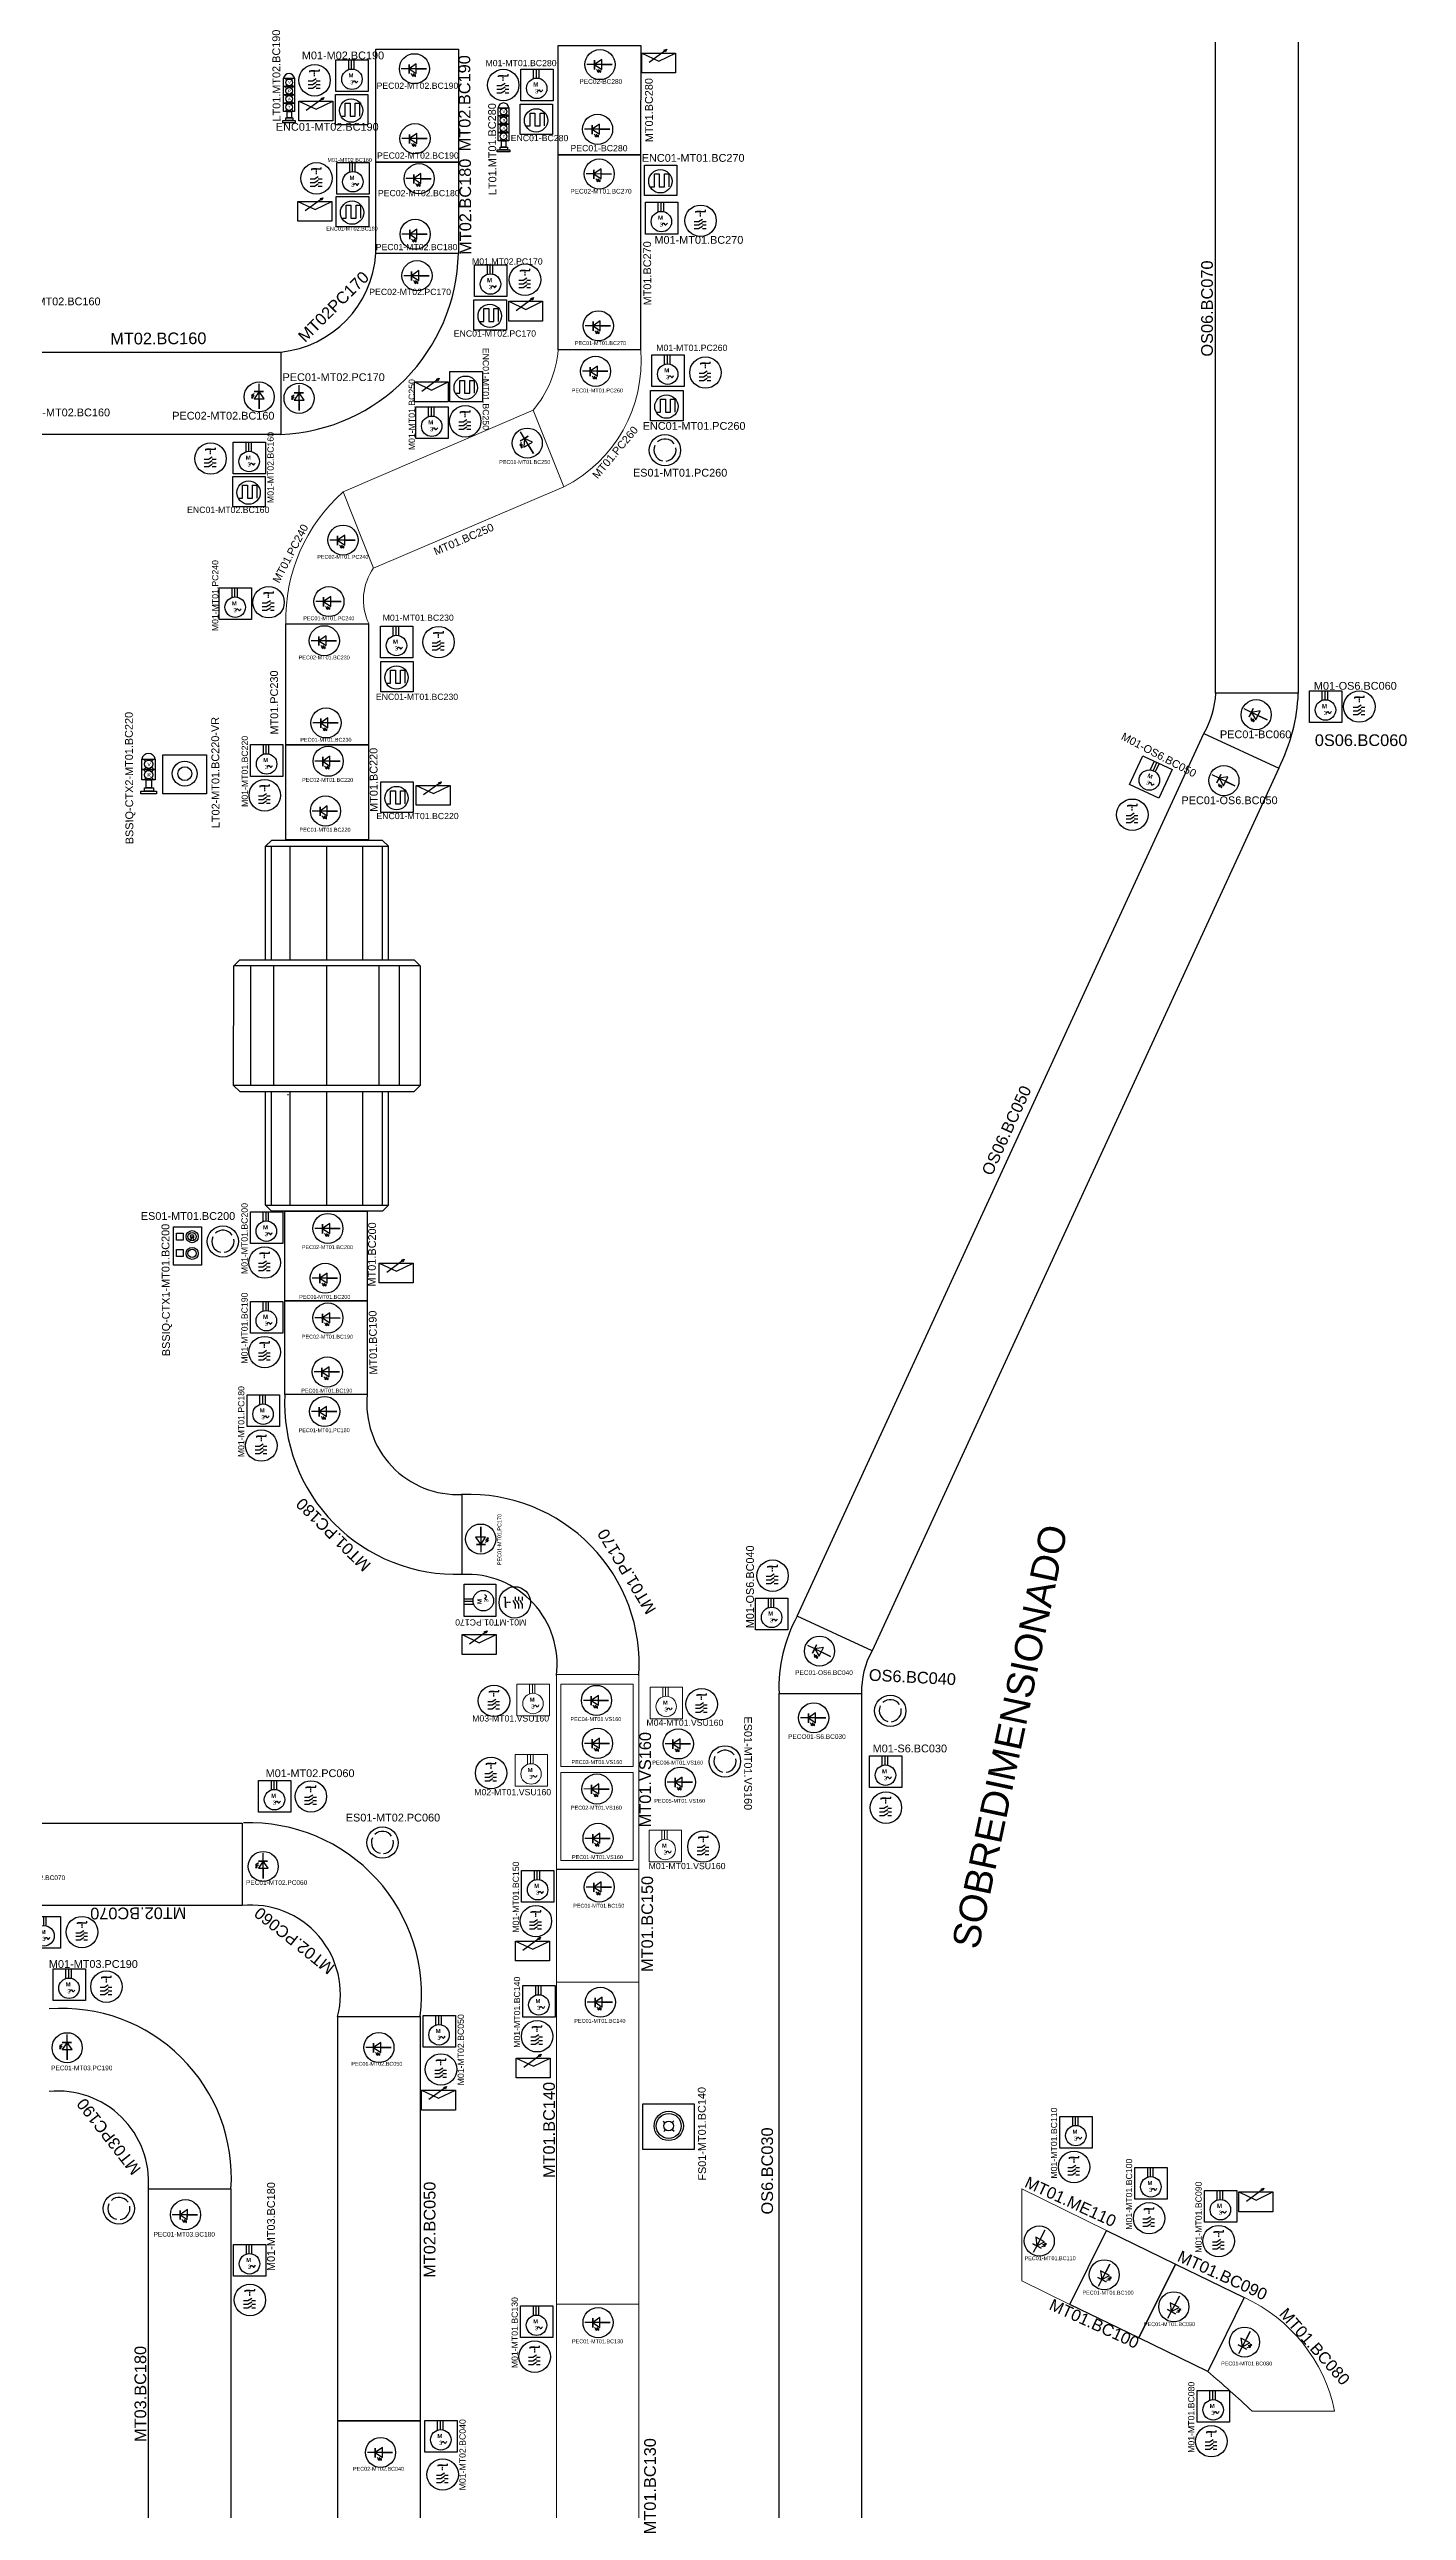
# Model space of a CAD drawing. Header units: inches. Extents: x 281601 to 402894, y -153394 to -58730.
# Drawn here: x 360927 to 378353, y -133142 to -101529 of the extents above; entities that cross this region are included whole.
import ezdxf

# ---------------------------------------------------------------- set-up
doc = ezdxf.new("R2010")
doc.units = ezdxf.units.IN
doc.linetypes.add('DASHED', pattern=[0.75, 0.5, -0.25])
for name, color, linetype in [('Balizas', 7, 'Continuous'), ('Desconector', 7, 'Continuous'), ('Encoder', 50, 'Continuous'), ('Motores', 7, 'Continuous'), ('PEC', 7, 'Continuous'), ('PEMERGENCIA', 1, 'Continuous'), ('VFrecuencia', 142, 'Continuous')]:
    doc.layers.add(name, color=color, linetype=linetype)
for name, color, linetype, lineweight in [('lin1', 253, 'Continuous', 0), ('lin21', 210, 'Continuous', 0), ('NOMBRES', 7, 'Continuous', 0), ('NPE', 7, 'Continuous', 5), ('Num Motor', 7, 'Continuous', 0)]:
    doc.layers.add(name, color=color, linetype=linetype, lineweight=lineweight)
doc.styles.add('Annotative', font='arial.ttf', dxfattribs={"height": 250})
doc.styles.add('Estilo1', font='isocteur.ttf')
doc.styles.add('isocop', font='isocp.shx')

# ---------------------------------------------------------------- blocks, each defined once
blk = doc.blocks.new('Motor trifasico')
at = {"color": 116, "true_color": 0x136734}
for p, q in [((2057.3, 3405.5), (2057.3, 3406.3)), ((2057.3, 3406.3), (2058.1, 3406.3)), ((2064.9, 3406.3), (2064.9, 3400.5)), ((2066.6, 3406.3), (2066.6, 3400.8)), ((2068.2, 3406.3), (2068.2, 3400.7))]:
    blk.add_line(p, q, dxfattribs=at)
blk.add_lwpolyline([(2058.1, 3406.3), (2076.9, 3406.3), (2076.9, 3387.1), (2057.3, 3387.1), (2057.3, 3405.5)], dxfattribs=at)
blk.add_circle((2067, 3394.6), 6.2, dxfattribs=at)
blk.add_spline([(2067.4, 3392.6), (2068.5, 3393.6), (2069.4, 3392.6), (2070.6, 3393.7)], degree=3, dxfattribs=at)
at = {"color": 116, "true_color": 0x136734, "insert": (2063.8, 3398.2), "char_height": 2.5, "width": 4.443, "attachment_point": 1, "style": 'isocop'}
blk.add_mtext('\\pxqc;{\\fLucida Sans|b1|i0|c0|p34; M\\P\\pq*;} {\\fLeelawadee|b0|i0|c0|p34;3}', dxfattribs=at)
blk = doc.blocks.new('Interruptor principal')
at = {"color": 32, "true_color": 0xcd6928}
for p, q in [((2036.1, 3395.16), (2037.63, 3395.16)), ((2036.58, 3398.7), (2040.03, 3398.7)), ((2036.58, 3398.7), (2036.58, 3398.29)), ((2037.63, 3395.16), (2038.95, 3396)), ((2037.63, 3393.91), (2038.95, 3394.75)), ((2038.95, 3395.16), (2040.27, 3395.16)), ((2040.03, 3398.7), (2040.03, 3399.22)), ((2036.1, 3393.91), (2037.63, 3393.91)), ((2036.1, 3392.6), (2037.63, 3392.6)), ((2037.63, 3392.6), (2038.95, 3393.43)), ((2038.95, 3393.91), (2040.27, 3393.91)), ((2038.95, 3392.6), (2040.27, 3392.6))]:
    blk.add_line(p, q, dxfattribs=at)
blk.add_line((2038.32, 3398.7), (2037, 3398.7))
at = {"color": 32, "linetype": 'DASHED', "true_color": 0xcd6928}
blk.add_line((2038.32, 3396.9), (2038.32, 3398.7), dxfattribs=at)
at = {"color": 32, "true_color": 0xcd6928}
blk.add_circle((2038.32, 3395.38), 5.57, dxfattribs=at)
blk = doc.blocks.new('Fotocelda')
at = {"color": 5}
for points in [[(1917.6, 3371.9), (1917.6, 3365.4), (1922.3, 3368.7), (1917.6, 3371.9), (1917.6, 3368.7), (1910.9, 3368.7), (1922.3, 3368.7), (1922.3, 3371.9), (1922.3, 3365.9), (1922.3, 3368.7), (1922.3, 3368.7), (1927.4, 3368.7)], [(1919.7, 3371.9), (1918.7, 3373), (1919.3, 3373), (1918.2, 3373.7), (1918.2, 3372.6), (1918.7, 3373)], [(1921.1, 3371.9), (1920, 3373), (1920.6, 3373), (1919.6, 3373.7), (1919.6, 3372.6), (1920, 3373)]]:
    blk.add_lwpolyline(points, dxfattribs=at)
blk.add_circle((1918.8, 3368.7), 9.83, dxfattribs=at)

msp = doc.modelspace()

# ---------------------------------------------------------------- linework, layer by layer
for p, q in [((363780, -113219, 1407), (363780, -111767, 1407)), ((364018, -113219, 1407), (364018, -111767, 1407)), ((364492, -113225, 1404), (364492, -111774, 1404)), ((364954, -113219, 1407), (364954, -111767, 1407)), ((365205, -113219, 1407), (365205, -111767, 1407)), ((365690, -113302, 1089), (363295, -113302, 1089)), ((363780, -116367, 1407), (363780, -114916, 1407)), ((364018, -116367, 1407), (364018, -114916, 1407)), ((364492, -116374, 1404), (364492, -114922, 1404)), ((364954, -116367, 1407), (364954, -114916, 1407)), ((365205, -116367, 1407), (365205, -114916, 1407))]:
    msp.add_line(p, q)
at = {"color": 217, "true_color": 0x93278f}
msp.add_line((366229, -121115, 483), (366229, -120084, 483), dxfattribs=at)
at = {"color": 177, "true_color": 0x293189}
for points, elevation in [([(376960, -109800), (375900, -109800), (375900, -99576), (376960, -99576)], 345), ([(371490, -122099), (370528, -121655), (375747, -110319), (376710, -110762)], 334), ([(371356, -135444), (370296, -135444), (370296, -122645), (371356, -122645)], 345)]:
    msp.add_lwpolyline(points, close=True, dxfattribs=dict(at, elevation=elevation))
at = {"color": 67, "true_color": 0x727430}
for points, elevation in [([(366179, -102978), (365120, -102978), (365121, -101529), (366180, -101529)], 861), ([(366179, -104152), (365120, -104152), (365120, -102978), (366179, -102978)], 861), ([(360341, -106477), (360341, -105418), (363898, -105418), (363898, -106477)], 833), ([(360319, -125370), (360319, -124310), (363402, -124310), (363402, -125370)], 1957)]:
    msp.add_lwpolyline(points, close=True, dxfattribs=dict(at, elevation=elevation))
at = {"color": 217, "true_color": 0x93278f}
for points in [[(368519, -102885), (367460, -102885), (367461, -101480), (368520, -101480)], [(368519, -105392), (367460, -105392), (367460, -102885), (368519, -102885)]]:
    msp.add_lwpolyline(points, close=True, dxfattribs=at)
for points, elevation in [([(365024, -110462), (363965, -110462), (363966, -108910), (365025, -108910)], 723), ([(365024, -111681), (363965, -111681), (363965, -110462), (365024, -110462)], 723), ([(365009, -117602), (363950, -117602), (363951, -116453), (365010, -116453)], 799), ([(365010, -118805), (363951, -118805), (363951, -117602), (365010, -117602)], 799)]:
    msp.add_lwpolyline(points, close=True, dxfattribs=dict(at, elevation=elevation))
at = {"elevation": 1089}
msp.add_lwpolyline([(363373, -113224), (365612, -113224), (365690, -113302), (365690, -114837), (363294, -114837), (363295, -113302)], close=True, dxfattribs=at)
for points, elevation in [([(363294, -114837), (363373, -114915), (365612, -114915), (365690, -114837)], 1089), ([(363992, -114950), (363992, -114962)], 888)]:
    msp.add_lwpolyline(points, dxfattribs=dict(elevation=elevation))
at = {"color": 4, "elevation": 345}
for points in [[(365689, -131988), (364630, -131988), (364630, -126793), (365689, -126793)], [(365689, -137184), (364630, -137184), (364630, -131988), (365689, -131988)]]:
    msp.add_lwpolyline(points, close=True, dxfattribs=at)
at = {"color": 242, "true_color": 0xcd2027, "elevation": 345}
msp.add_lwpolyline([(363260, -135445), (362200, -135445), (362200, -129009), (363260, -129009)], close=True, dxfattribs=at)
at = {"color": 67, "true_color": 0x727430}
for points in [[(374030, -130491), (374500, -129541), (375384, -129973), (374914, -130923)], [(374914, -130923), (375384, -129973), (376268, -130405), (375798, -131355)]]:
    msp.add_lwpolyline(points, close=True, dxfattribs=at)
for points in [[(363704, -113224, 1527), (363704, -111766, 1404), (365281, -111766, 1794), (365205, -111690, 1407), (363780, -111690, 1407), (363704, -111766, 1404)], [(365281, -113224, 1670), (365281, -111766, 1794)], [(363517, -114837, 1664), (363517, -113302, 1534)], [(363811, -114837, 1664), (363811, -113302, 1534)], [(364492, -114837, 1089), (364492, -113302, 959)], [(365162, -114837, 1664), (365162, -113302, 1534)], [(365424, -114837, 1534), (365424, -113302, 1664)], [(363704, -116374, 1794), (363704, -114915, 1670)], [(365281, -116374, 1404), (365205, -116450, 1407), (363780, -116450, 1407), (363704, -116374, 1404), (365281, -116374, 1404), (365281, -114915, 1527)]]:
    msp.add_polyline3d(points)
for centre, radius, start, end in [((363764, -104066, 833), 1359, 275.6773, 356.3495), ((363798, -104098, 833), 2382, 272.425, 358.6862), ((363498, -126515, 413), 2208, 352.7925, 92.0023), ((363519, -126510, -2544), 1146, 345.7329, 95.8663)]:
    msp.add_arc(centre, radius, start, end, dxfattribs=at)
at = {"color": 177, "true_color": 0x293189}
for centre, radius, start, end in [((374825, -109764, 334), 1076, 328.9678, 358.1102), ((374649, -109712, 334), 2313, 332.9894, 357.824), ((372217, -122573, 356), 1923, 151.4843, 182.1397), ((372389, -122610, 356), 1034, 150.364, 181.9337)]:
    msp.add_arc(centre, radius, start, end, dxfattribs=at)
at = {"color": 217, "true_color": 0x93278f}
for centre, radius, start, end in [((366149, -118915, 1114), 2201, 177.1128, 272.0861), ((366171, -118924, 711), 1167, 174.149, 272.8483), ((366315, -122277, 221), 2187, 356.3307, 92.2534), ((366293, -122270, 624), 1154, 352.6956, 93.1487)]:
    msp.add_arc(centre, radius, start, end, dxfattribs=at)
at = {"color": 242, "true_color": 0xcd2027}
for centre, radius, start, end in [((361091, -128864, 422), 2174, 356.1796, 94.3057), ((361037, -128917, 18), 1166, 355.4904, 95.4021)]:
    msp.add_arc(centre, radius, start, end, dxfattribs=at)
at = {"layer": 'Balizas', "color": 0}
for p, q in [((363960, -101911), (363975, -101926)), ((363960, -102020), (363975, -102034)), ((363978, -101987), (363963, -102003)), ((363978, -102096), (363963, -102112)), ((364052, -101909), (364037, -101924)), ((364051, -102018), (364037, -102033)), ((364038, -101984), (364054, -101999)), ((364038, -102093), (364054, -102108)), ((363960, -102124), (363975, -102138)), ((363960, -102228), (363975, -102243)), ((363978, -102200), (363963, -102216)), ((363978, -102304), (363963, -102320)), ((364052, -102122), (364037, -102137)), ((364052, -102226), (364037, -102241)), ((364038, -102197), (364054, -102212)), ((364038, -102301), (364054, -102316)), ((366712, -102396), (366728, -102410)), ((366731, -102363), (366716, -102379)), ((366804, -102285), (366790, -102301)), ((366804, -102394), (366790, -102409)), ((366791, -102361), (366807, -102376)), ((366713, -102500), (366728, -102515)), ((366713, -102604), (366728, -102619)), ((366731, -102472), (366716, -102488)), ((366731, -102576), (366716, -102592)), ((366731, -102680), (366716, -102696)), ((366790, -102469), (366806, -102484)), ((366804, -102498), (366790, -102514)), ((366804, -102602), (366790, -102618)), ((366791, -102574), (366807, -102589))]:
    msp.add_line(p, q, dxfattribs=at)
for points in [[(363936, -101903), (364074, -101903), (364074, -102010), (363936, -102010)], [(363936, -102010), (364074, -102010), (364074, -102116), (363936, -102116)], [(363936, -102116), (364074, -102116), (364074, -102222), (363936, -102222)], [(363936, -102222), (364074, -102222), (364074, -102328), (363936, -102328)], [(363963, -102411), (364056, -102411), (364056, -102444), (363963, -102444)], [(363980, -102328), (364038, -102328), (364038, -102411), (363980, -102411)], [(366689, -102280), (366826, -102280), (366826, -102386), (366689, -102386)], [(366689, -102386), (366826, -102386), (366826, -102492), (366689, -102492)], [(363926, -102444), (364086, -102444), (364086, -102473), (363926, -102473)], [(366689, -102492), (366826, -102492), (366826, -102598), (366689, -102598)], [(366689, -102598), (366826, -102598), (366826, -102704), (366689, -102704)], [(366733, -102704), (366790, -102704), (366790, -102787), (366733, -102787)], [(366679, -102820), (366839, -102820), (366839, -102849), (366679, -102849)], [(366716, -102787), (366809, -102787), (366809, -102820), (366716, -102820)]]:
    msp.add_lwpolyline(points, close=True, dxfattribs=at)
for centre in [(364006, -102064), (364007, -101955), (364007, -102168), (364007, -102272), (366759, -102331), (366759, -102440), (366759, -102544), (366759, -102648)]:
    msp.add_circle(centre, 43, dxfattribs=at)
for centre in [(364005, -101912), (366758, -102289)]:
    msp.add_arc(centre, 69.3, 7.4074, 172.5926, dxfattribs=at)
at = {"layer": 'Encoder'}
for points in [[(364600, -102110), (365017, -102110), (365017, -102500), (364600, -102500)], [(366972, -102237), (367389, -102237), (367389, -102626), (366972, -102626)], [(368569, -103019), (368985, -103019), (368985, -103408), (368569, -103408)], [(364611, -103422), (365028, -103422), (365028, -103811), (364611, -103811)], [(366379, -104747), (366795, -104747), (366795, -105137), (366379, -105137)], [(366070, -105670), (366487, -105670), (366487, -106059), (366070, -106059)], [(368646, -105913), (369063, -105913), (369063, -106303), (368646, -106303)], [(363282, -107018), (363699, -107018), (363699, -107407), (363282, -107407)], [(365182, -109392), (365599, -109392), (365599, -109781), (365182, -109781)], [(365182, -110940), (365599, -110940), (365599, -111330), (365182, -111330)]]:
    msp.add_lwpolyline(points, close=True, dxfattribs=at)
for points in [[(364678, -102389), (364727, -102389), (364727, -102223), (364790, -102223), (364790, -102389), (364856, -102389), (364856, -102223), (364910, -102223), (364910, -102389)], [(367050, -102515), (367099, -102515), (367099, -102349), (367162, -102349), (367162, -102515), (367228, -102515), (367228, -102349), (367282, -102349), (367282, -102515)], [(368646, -103298), (368696, -103298), (368696, -103131), (368758, -103131), (368758, -103298), (368824, -103298), (368824, -103131), (368879, -103131), (368879, -103298)], [(364689, -103701), (364738, -103701), (364738, -103534), (364800, -103534), (364800, -103701), (364867, -103701), (364867, -103534), (364921, -103534), (364921, -103701)], [(366457, -105026), (366506, -105026), (366506, -104859), (366568, -104859), (366568, -105026), (366634, -105026), (366634, -104859), (366689, -104859), (366689, -105026)], [(366148, -105948), (366197, -105948), (366197, -105782), (366259, -105782), (366259, -105948), (366326, -105948), (366326, -105782), (366380, -105782), (366380, -105948)], [(368724, -106192), (368773, -106192), (368773, -106025), (368836, -106025), (368836, -106192), (368902, -106192), (368902, -106025), (368956, -106025), (368956, -106192)], [(363360, -107296), (363409, -107296), (363409, -107130), (363472, -107130), (363472, -107296), (363538, -107296), (363538, -107130), (363592, -107130), (363592, -107296)], [(365260, -109671), (365309, -109671), (365309, -109504), (365372, -109504), (365372, -109671), (365438, -109671), (365438, -109504), (365492, -109504), (365492, -109671)], [(365260, -111219), (365309, -111219), (365309, -111052), (365372, -111052), (365372, -111219), (365438, -111219), (365438, -111052), (365492, -111052), (365492, -111219)]]:
    msp.add_lwpolyline(points, dxfattribs=at)
for centre in [(364803, -102317), (367176, -102443), (368772, -103225), (364814, -103628), (366582, -104953), (366273, -105876), (368850, -106119), (363486, -107224), (365385, -109598), (365385, -111146)]:
    msp.add_circle(centre, 150, dxfattribs=at)
at = {"layer": 'lin1'}
for p, q in [((367140, -106165), (364700, -107215)), ((367534, -107149), (367140, -106165)), ((374500, -129541), (373411, -129009)), ((373411, -129009), (373411, -130188)), ((374030, -130491), (374500, -129541)), ((374500, -129541), (375384, -129973)), ((373411, -130188), (374030, -130491)), ((375384, -129973), (374914, -130923)), ((375384, -129973), (376268, -130405)), ((374914, -130923), (374030, -130491)), ((376268, -130405), (375798, -131355)), ((375798, -131355), (374914, -130923)), ((374914, -130923), (375798, -131355)), ((376366, -131862, -113), (377426, -131862))]:
    msp.add_line(p, q, dxfattribs=at)
at = {"layer": 'lin1', "color": 8, "elevation": 289}
for points in [[(368497, -124901), (367438, -124901), (367438, -122402), (368497, -122402)], [(368425, -123584), (367495, -123584), (367495, -122525), (368425, -122525)], [(368425, -124792), (367495, -124792), (367495, -123659), (368425, -123659)], [(368497, -126352), (367438, -126352), (367438, -124906), (368497, -124906)]]:
    msp.add_lwpolyline(points, close=True, dxfattribs=at)
at = {"layer": 'lin1', "elevation": 289}
msp.add_lwpolyline([(367438, -126352), (368497, -126352), (368497, -130489), (367438, -130489)], close=True, dxfattribs=at)
at = {"layer": 'lin1'}
for centre, radius, start, end in [((366080, -105273), 1385, 319.9178, 355.107), ((366145, -108847, -722), 2180, 131.5207, 181.6617), ((375408, -132277, 689), 2061, 11.6188, 65.3124), ((365883, -143023, 1491), 15313, 46.7939, 49.6428)]:
    msp.add_arc(centre, radius, start, end, dxfattribs=at)
at = {"layer": 'lin21'}
for p, q in [((367140, -106165), (364700, -107215)), ((367534, -107149), (367140, -106165)), ((365091, -108192), (367534, -107149)), ((364700, -107215), (365091, -108192))]:
    msp.add_line(p, q, dxfattribs=at)
for centre, radius, start, end in [((366080, -105273), 1385, 319.9178, 355.107), ((366714, -105535), 1811, 296.9292, 4.5306), ((366145, -108847, -2167), 2180, 131.5207, 181.6617), ((365666, -108601), 706, 144.5585, 205.5387)]:
    msp.add_arc(centre, radius, start, end, dxfattribs=at)
at = {"layer": 'Motores', "color": 0}
for p, q in [((366713, -102287), (366728, -102302)), ((366791, -102678), (366807, -102693)), ((362145, -110657), (362164, -110675)), ((362145, -110793), (362164, -110811)), ((362168, -110752), (362150, -110772)), ((362168, -110887), (362150, -110907)), ((362259, -110790), (362241, -110809)), ((362260, -110655), (362242, -110674)), ((362242, -110884), (362262, -110902)), ((362243, -110749), (362262, -110767)), ((368810, -128137), (368833, -128158)), ((368837, -128248), (368816, -128271)), ((368944, -128133), (368923, -128156)), ((368924, -128244), (368948, -128266))]:
    msp.add_line(p, q, dxfattribs=at)
at = {"layer": 'Motores', "color": 141, "true_color": 0xadddf7}
for p, q in [((365733, -111100), (365959, -110936)), ((376294, -129164), (376519, -128999))]:
    msp.add_line(p, q, dxfattribs=at)
at = {"layer": 'Motores', "color": 0}
for points in [[(362384, -110593), (362948, -110593), (362948, -111092), (362384, -111092)], [(362116, -110648), (362287, -110648), (362287, -110780), (362116, -110780)], [(362116, -110780), (362287, -110780), (362287, -110912), (362116, -110912)], [(362170, -110912), (362242, -110912), (362242, -111015), (362170, -111015)], [(362103, -111056), (362303, -111056), (362303, -111092), (362103, -111092)], [(362149, -111015), (362265, -111015), (362265, -111056), (362149, -111056)], [(362522, -116653), (362881, -116653), (362881, -117146), (362522, -117146)], [(362562, -116733), (362646, -116733), (362646, -116824), (362562, -116824)], [(362562, -116945), (362646, -116945), (362646, -117036), (362562, -117036)], [(368546, -127918), (369208, -127918), (369208, -128504), (368546, -128504)]]:
    msp.add_lwpolyline(points, close=True, dxfattribs=at)
at = {"layer": 'Motores', "color": 141, "true_color": 0xadddf7}
for points in [[(365945, -110967), (365922, -110947), (365959, -110936)], [(365638, -110984), (366074, -110984), (366074, -111238), (365638, -111238)]]:
    msp.add_lwpolyline(points, close=True, dxfattribs=at)
msp.add_lwpolyline([(365638, -110984), (365858, -111087), (366074, -110984)], dxfattribs=at)
at = {"layer": 'Motores', "color": 0}
msp.add_lwpolyline([(362761, -116779), (362761, -116779), (362761, -116779), (362740, -116828), (362761, -116779), (362761, -116779), (362782, -116828)], dxfattribs=at)
for centre, radius in [((362204, -110712), 53.5), ((362203, -110847), 53.5), ((362667, -110833), 160), ((362667, -110833), 88.6), ((362761, -116779), 77.8), ((362761, -116994), 77.8), ((362761, -116779), 53.4), ((362761, -116994), 53.4), ((368879, -128200), 188), ((368879, -128200), 160), ((368879, -128200), 62.9)]:
    msp.add_circle(centre, radius, dxfattribs=at)
for centre, radius, start, end in [((362202, -110659), 86.3, 7.4074, 172.5926), ((362761, -116779), 23.6, 292.9273, 246.2265)]:
    msp.add_arc(centre, radius, start, end, dxfattribs=at)
at = {"layer": 'Num Motor'}
for p, q in [((374500, -129541), (373411, -129009)), ((373411, -129009), (373411, -130188)), ((374030, -130491), (373411, -130188)), ((376366, -131862, 113), (377426, -131862))]:
    msp.add_line(p, q, dxfattribs=at)
at = {"layer": 'Num Motor', "elevation": 289}
msp.add_lwpolyline([(367438, -130489), (368497, -130489), (368497, -135254), (367438, -135254)], close=True, dxfattribs=at)
at = {"layer": 'PEMERGENCIA', "color": 1}
for centre in [(368831, -106679), (368831, -106679), (363156, -116841), (371723, -122868), (371723, -122868), (369601, -123518), (365205, -124561), (365205, -124561), (361821, -129261), (361821, -129261)]:
    msp.add_circle(centre, 201, dxfattribs=at)
for centre, radius, start, end in [((368832, -106677), 143, 155.3812, 257.1215), ((368832, -106677), 142, 34.6645, 132.9651), ((368832, -106677), 142, 275.9995, 11.9942), ((363157, -116839), 143, 155.3812, 257.1215), ((363157, -116839), 142, 34.6645, 132.9651), ((363157, -116839), 142, 275.9995, 11.9942), ((371724, -122866), 143, 155.3812, 257.1215), ((371724, -122867), 142, 34.6645, 132.9651), ((371723, -122867), 142, 275.9995, 11.9942), ((369602, -123516), 143, 155.3812, 257.1215), ((369602, -123516), 142, 34.6645, 132.9651), ((369601, -123516), 142, 275.9995, 11.9942), ((365206, -124559), 143, 155.3812, 257.1215), ((365205, -124559), 142, 34.6645, 132.9651), ((365205, -124560), 142, 275.9995, 11.9942), ((361822, -129259), 143, 155.3812, 257.1215), ((361822, -129260), 142, 34.6645, 132.9651), ((361821, -129260), 142, 275.9995, 11.9942)]:
    msp.add_arc(centre, radius, start, end, dxfattribs=at)
at = {"layer": 'VFrecuencia', "color": 141, "true_color": 0xadddf7}
for p, q in [((368627, -101695), (368853, -101530)), ((364227, -102313), (364452, -102148)), ((364214, -103600), (364439, -103436)), ((366920, -104884), (367145, -104719)), ((365709, -105919), (365934, -105755)), ((365259, -117234), (365485, -117069)), ((366323, -122007), (366548, -121842)), ((367008, -125942), (367234, -125777)), ((367018, -127444), (367244, -127280)), ((365801, -127858), (366027, -127694))]:
    msp.add_line(p, q, dxfattribs=at)
at = {"layer": 'VFrecuencia', "color": 141, "true_color": 0xadddf7, "elevation": 0}
for points in [[(368532, -101578), (368968, -101578), (368968, -101833), (368532, -101833)], [(368840, -101561), (368816, -101541), (368853, -101530)], [(376199, -129047), (376635, -129047), (376635, -129301), (376199, -129301)], [(376506, -129030), (376483, -129010), (376519, -128999)]]:
    msp.add_lwpolyline(points, close=True, dxfattribs=at)
for points in [[(368532, -101578), (368752, -101682), (368968, -101578)], [(376199, -129047), (376419, -129151), (376635, -129047)]]:
    msp.add_lwpolyline(points, dxfattribs=at)
at = {"layer": 'VFrecuencia', "color": 141, "true_color": 0xadddf7}
for points in [[(364132, -102197), (364568, -102197), (364568, -102451), (364132, -102451)], [(364439, -102180), (364416, -102160), (364452, -102148)], [(364119, -103484), (364555, -103484), (364555, -103738), (364119, -103738)], [(364426, -103467), (364403, -103447), (364439, -103436)], [(366825, -104767), (367261, -104767), (367261, -105021), (366825, -105021)], [(367132, -104750), (367109, -104730), (367145, -104719)], [(365614, -105803), (366050, -105803), (366050, -106057), (365614, -106057)], [(365921, -105786), (365898, -105766), (365934, -105755)], [(365164, -117118), (365600, -117118), (365600, -117372), (365164, -117372)], [(365472, -117101), (365448, -117081), (365485, -117069)], [(366228, -121890), (366664, -121890), (366664, -122144), (366228, -122144)], [(366535, -121873), (366512, -121853), (366548, -121842)], [(367221, -125808), (367197, -125788), (367234, -125777)], [(366914, -125825), (367349, -125825), (367349, -126079), (366914, -126079)], [(366923, -127328), (367359, -127328), (367359, -127582), (366923, -127582)], [(367230, -127311), (367207, -127291), (367244, -127280)], [(366014, -127725), (365991, -127705), (366027, -127694)], [(365707, -127742), (366143, -127742), (366143, -127996), (365707, -127996)]]:
    msp.add_lwpolyline(points, close=True, dxfattribs=at)
for points in [[(364132, -102197), (364352, -102300), (364568, -102197)], [(364119, -103484), (364339, -103588), (364555, -103484)], [(366825, -104767), (367045, -104871), (367261, -104767)], [(365614, -105803), (365834, -105906), (366050, -105803)], [(365164, -117118), (365384, -117221), (365600, -117118)], [(366228, -121890), (366448, -121994), (366664, -121890)], [(366914, -125825), (367133, -125929), (367349, -125825)], [(366923, -127328), (367143, -127432), (367359, -127328)], [(365707, -127742), (365926, -127845), (366143, -127742)]]:
    msp.add_lwpolyline(points, dxfattribs=at)

# ---------------------------------------------------------------- block references
at = {"layer": 'Desconector', "xscale": 36.22589640801436, "yscale": 36.22589640801436, "zscale": 36.22589640801436}
for p in [(290493, -224929, 1113), (292915, -224990), (290518, -226188, 1113), (295448, -226733, 1113), (293195, -227490), (295511, -228683, 1113), (292427, -229309), (289158, -229787, 1113), (289903, -231632), (292085, -232144, 1113), (303905, -232972, 1113), (289854, -234112), (300990, -234361, 768), (289852, -240112), (289852, -241262), (289810, -242463), (296372, -244134, 768), (292796, -245741, 768), (295462, -245784), (292759, -246668, 768), (290446, -246969, 1113), (297827, -247113, 768), (295485, -247613, 768), (293334, -248570), (287508, -248711, 1113), (287822, -249412, 1113), (293350, -250049), (292116, -250475), (300243, -251728), (301206, -252386), (302099, -252679), (289663, -253436, 1113), (293319, -254164), (302005, -255250), (292137, -255677)]:
    msp.add_blockref('Interruptor principal', p, dxfattribs=at)
at = {"layer": 'Desconector', "xscale": 36.22589640801436, "yscale": 36.22589640801436, "zscale": 36.22589640801436, "rotation": 90}
msp.add_blockref('Interruptor principal', (489904, -195316), dxfattribs=at)
at = {"layer": 'lin1', "color": 8, "xscale": 21.19265796742174, "yscale": 21.19265796742174, "zscale": 21.19265796742174}
for p in [(323332, -194715, -56), (325042, -194753, 1011), (323307, -195620, -56), (325030, -196590, -56)]:
    msp.add_blockref('Motor trifasico', p, dxfattribs=at)
at = {"layer": 'Motores', "color": 2, "xscale": 21.19265796742174, "yscale": 21.19265796742174, "zscale": 21.19265796742174}
for p in [(321008, -173856, 850), (323380, -173972, -11), (321020, -175172, 850), (324980, -175684), (322786, -176486), (325061, -177643), (322032, -178312), (319688, -178765, 829), (319509, -180636), (321579, -181128), (333504, -181956), (319912, -182649, 689), (319909, -188649, 689), (319909, -189799, 689), (319867, -191000, 689), (326395, -193609), (327856, -195636), (320014, -195950), (323391, -197107, 689), (317055, -197699, -291), (317376, -198372), (323407, -198586, 689), (322126, -198970, 689), (330300, -200265, 689), (331263, -200923, 689), (332156, -201216, 689), (319693, -201911), (323377, -202700, 689), (332062, -203787, 689), (322148, -204172, 689)]:
    msp.add_blockref('Motor trifasico', p, dxfattribs=at)
for p, rotation in [((305173, -157945, 205), 335.2799192876042), ((438440, -165259, 689), 90)]:
    msp.add_blockref('Motor trifasico', p, dxfattribs=dict(at, rotation=rotation))
at = {"layer": 'PEC', "color": 5, "xscale": 19.66336690283918, "yscale": 19.66336690283918, "zscale": 19.66336690283918}
for p, rotation in [((403381, -35560, 345), 179.9692129002194), ((405763, -35507, 345), 179.9692129002194), ((405732, -36338, 345), 179.9692129002194), ((403388, -36458, 345), 179.9692129002194), ((403441, -36972, 345), 179.9692129002194), ((405753, -36912, 345), 179.9692129002194), ((403390, -37686, 345), 179.9692129002194), ((403414, -38218, 345), 179.9692129002194), ((405742, -38862, 345), 179.9692129002194), ((405706, -39446, 345), 179.9692129002194), ((429842, -143760, 345), 89.96921290021936), ((430354, -143778, 345), 89.96921290021936), ((443291, -105788, 345), 120.2666090561517), ((402464, -41614, 345), 179.9692129002194), ((402283, -42403, 345), 179.9692129002194), ((402224, -42906, 345), 179.9692129002194), ((402246, -43962, 345), 179.9692129002194), ((439259, -66918, 345), 154.1468446018246), ((402273, -44454, 345), 179.9692129002194), ((438845, -67765, 345), 154.1468446018246), ((402239, -45093, 345), 179.9692129002194), ((402270, -50454, 345), 179.9692129002194), ((402236, -51093, 345), 179.9692129002194), ((402270, -51604, 345), 179.9692129002194), ((402262, -52297, 345), 179.9692129002194), ((402228, -52805, 345), 179.9692129002194), ((300246, -82897, 345), 269.9692129002193), ((433654, -78944, 345), 154.1468446018246), ((405718, -56515, 345), 179.9692129002194), ((408506, -56739, 345), 179.9692129002194), ((405731, -57067, 345), 179.9692129002194), ((406768, -57074, 345), 179.9692129002194), ((406795, -57565, 345), 179.9692129002194), ((405724, -57653, 345), 179.9692129002194), ((405738, -58287, 345), 179.9692129002194), ((429894, -162633, 345), 89.96921290021936), ((405753, -58912, 345), 179.9692129002194), ((405768, -60391, 345), 179.9692129002194), ((427377, -164961, 345), 89.96921290021936), ((402925, -60973, 345), 179.9692129002194), ((400442, -63120, 345), 179.9692129002194), ((332885, -65252, 345), 241.9801205764697), ((333719, -65686, 345), 241.9801205764697), ((405738, -64506, 345), 179.9692129002194), ((334612, -66097, 345), 241.9801205764697), ((335520, -66550, 345), 241.9801205764697), ((402946, -66174, 345), 179.9692129002194)]:
    msp.add_blockref('Fotocelda', p, dxfattribs=dict(at, rotation=rotation))

# ---------------------------------------------------------------- texts
at = {"attachment_point": 1, "style": 'Annotative'}
for s, insert, char_height, width, rotation in [('MT02.BC190', (366187, -102841, 690), 150, 55.01, 90.2932), ('MT01.BC280', (368578, -102723, 690), 100, 55.01, 90.2932), ('MT02.BC180', (366196, -104170, 690), 150, 55.01, 90.2932), ('MT01.BC270', (368556, -104819, 690), 100, 55.01, 90.2932), ('OS06.BC070', (375714, -105477, 690), 150, 55.01, 90), ('MT02PC170', (364106, -105197, 690), 150, 55.01, 44.894), ('MT02.BC160', (361710, -105172, 690), 150, 55.01, 0.2932), ('MT01.PC260', (367890, -106991, 690), 100, 55.01, 50.1271), ('MT01.PC240', (363789, -108347, 690), 100, 55.01, 62.536), ('MT01.BC250', (365850, -107939, 690), 100, 55.01, 23.3375), ('MT01.PC230', (363767, -110331, 690), 100, 55.01, 90.2932), ('MT01.BC220', (365044, -111324, 690), 100, 55.01, 90.2932), ('OS06.BC050', (372890, -115945, 690), 150, 55.01, 65.3952), ('MT01.BC200', (365017, -117418, 690), 100, 55.01, 89.611), ('MT01.BC190', (365038, -118552, 690), 100, 55.01, 90.6858), ('MT01.PC180', (364961, -121093, 690), 150, 55.01, 135.5165), ('MT01.PC170', (368596, -121646, 690), 150, 55.01, 121.2865), ('OS6.BC040', (371453, -122331, 690), 150, 55.01, 357.0253), ('MT01.VS160', (368502, -124364, 690), 150, 55.01, 90), ('MT01.BC150', (368528, -126223, 690), 150, 55.01, 90), ('MT02.BC070', (362688, -125541, 690), 150, 55.01, 180.2932), ('MT02.PC060', (364509, -126265, 690), 150, 55.01, 141.4608), ('MT01.BC140', (367268, -128869, 690), 150, 55.01, 90), ('MT03PC190', (361995, -128846, 690), 150, 55.01, 128.1466), ('OS6.BC030', (370068, -129337, 690), 150, 55.01, 90), ('MT02.BC050', (365735, -130150, 690), 150, 55.01, 90), ('MT01.ME110', (373497, -128842, 690), 150, 55.01, 335.3956), ('MT01.BC090', (375458, -129793, 690), 150, 55.01, 335.3956), ('MT01.BC100', (373812, -130414, 690), 150, 55.01, 335.3956), ('MT01.BC080', (376817, -130521, 690), 150, 385.89, 311.5878), ('MT03.BC180', (362022, -132259, 690), 150, 55.01, 90), ('MT01.BC130', (368564, -133444, 690), 150, 55.01, 90)]:
    msp.add_mtext(s, dxfattribs=dict(at, insert=insert, char_height=char_height, width=width, rotation=rotation))
at = {"insert": (377173, -110328, 690), "char_height": 150, "width": 55.01, "attachment_point": 1, "style": 'Annotative'}
msp.add_mtext('0S06.BC060', dxfattribs=at)
at = {"layer": 'Balizas', "color": 0, "char_height": 35.5, "attachment_point": 1, "style": 'Estilo1'}
for s, insert in [('V', (363993, -101937)), ('R', (363993, -102048)), ('A', (363993, -102150)), ('Y', (363993, -102253)), ('V', (366746, -102313)), ('R', (366746, -102424)), ('A', (366746, -102526)), ('Y', (366746, -102629))]:
    msp.add_mtext_dynamic_manual_height_columns(s, width=4.85, gutter_width=24.3, heights=[0], dxfattribs=dict(at, insert=insert))
at = {"layer": 'Motores', "color": 0, "char_height": 44.2, "attachment_point": 1, "style": 'Estilo1'}
for s, insert in [('V', (362187, -110690)), ('R', (362187, -110827))]:
    msp.add_mtext_dynamic_manual_height_columns(s, width=6.04, gutter_width=30.2, heights=[0], dxfattribs=dict(at, insert=insert))
at = {"layer": 'NOMBRES', "char_height": 100, "attachment_point": 1, "rotation": 90.2932, "style": 'Annotative'}
for s, insert, width in [('LT01.MT02.BC190', (363796, -102458, 1363), 108.68), ('LT01.MT01.BC280', (366567, -103403, 1363), 108.68), ('BSSIQ-CTX2-MT01.BC220', (361907, -111740, 1363), 879.93), ('LT02-MT01.BC220-VR', (363014, -111533, 1363), 108.68), ('BSSIQ-CTX1-MT01.BC200', (362377, -118314, 1363), 879.93), ('FS01-MT01.BC140', (369259, -128903, -512), 55.01)]:
    msp.add_mtext(s, dxfattribs=dict(at, insert=insert, width=width))
at = {"layer": 'NPE', "char_height": 100, "width": 55.01, "attachment_point": 1, "style": 'Annotative'}
for s, insert in [('ES01-MT02.BC160', (360375, -104718, 345)), ('ES01-MT01.PC260', (368420, -106918, 345)), ('ES01-MT01.BC200', (362103, -116464, 345)), ('ES01-MT02.PC060', (364734, -124190, 345))]:
    msp.add_mtext(s, dxfattribs=dict(at, insert=insert))
at = {"layer": 'NPE', "insert": (369948, -122941, 345), "char_height": 100, "width": 55.01, "attachment_point": 1, "rotation": 270, "style": 'Annotative'}
msp.add_mtext('ES01-MT01.VS160', dxfattribs=at)
at = {"layer": 'Num Motor', "attachment_point": 1, "style": 'Annotative'}
for s, insert, char_height, width in [('{\\H0.4x;M01-M02.BC190}', (364170, -101559), 250, 250), ('M01-MT01.BC280', (366527, -101667), 80, 250), ('PEC02-MT02.BC190.', (365129, -101958), 80, 250), ('PEC02-BC280', (367733, -101914), 60, 250), ('{\\H0.4x;ENC01-MT02.BC190}', (363836, -102476), 250, 250), ('ENC01-BC280', (366851, -102630), 80, 250), ('M01-MT02.BC180', (364498, -102926), 50, 250), ('PEC02-MT02.BC190', (365135, -102855), 80, 250), ('PEC01-BC280', (367618, -102760), 80, 250), ('{\\H0.4x;ENC01-MT01.BC270}', (368533, -102875), 250, 250), ('PEC02-MT02.BC180', (365146, -103337), 80, 250), ('PEC02-MT01.BC270', (367616, -103323), 60, 250), ('ENC01-MT02.BC180', (364484, -103808), 50, 250), ('{\\H0.4x;M01-MT01.BC270}', (368696, -103928), 250, 250), ('PEC01-MT02.BC180', (365118, -104030), 80, 250), ('M01.MT02.PC170', (366354, -104215), 80, 344.26), ('PEC02-MT02.PC170', (365035, -104606), 80, 250), ('ENC01-MT02.PC170', (366120, -105140), 80, 250), ('PEC01-MT01.BC270', (367675, -105278), 50, 250), ('M01-MT01.PC260', (368719, -105324), 80, 250), ('{\\H0.4x;PEC01-MT02.PC170}', (363922, -105691), 250, 250), ('PEC01-MT01.PC260', (367635, -105887), 50, 250), ('{\\H0.4x;PEC01-MT02.BC160}', (360396, -106144), 250, 250), ('{\\H0.4x;PEC02-MT02.BC160}', (362506, -106186), 250, 250), ('{\\H0.4x;ENC01-MT01.PC260}', (368545, -106317), 250, 250), ('PEC01-MT01.BC250', (366703, -106806), 50, 250), ('{\\H0.32x;ENC01-MT02.BC160}', (362697, -107405), 250, 250), ('PEC02-MT01.PC240', (364368, -108024), 50, 250), ('PEC01-MT01.PC240', (364188, -108813), 50, 250), ('{\\H0.32x;M01-MT01.BC230}', (365207, -108790), 250, 250), ('PEC02-MT01.BC230', (364129, -109316), 50, 250), ('{\\H0.4x;M01-OS6.BC060}', (377161, -109655), 250, 250), ('ENC01-MT01.BC230', (365120, -109806), 80, 250), ('PEC01-MT01.BC230', (364151, -110373), 50, 250), ('PEC02-MT01.BC220', (364173, -110889), 50, 250), ('{\\H0.4x;PEC01-OS6.BC050}', (375461, -111125), 250, 250), ('PEC01-MT01.BC220', (364139, -111528), 50, 250), ('ENC01-MT01.BC220', (365127, -111337), 80, 250), ('PEC02-MT01.BC200', (364170, -116889), 50, 250), ('PEC01-MT01.BC200', (364136, -117528), 50, 250), ('PEC02-MT01.BC190', (364170, -118039), 50, 250), ('PEC01-MT01.BC190', (364162, -118732), 50, 250), ('PEC01-MT01.PC180', (364128, -119240), 50, 250), ('PEC01-OS6.BC040', (370502, -122348), 60, 250), ('M03-MT01.VSU160', (366356, -122926), 80, 250), ('PEC04-MT01.VS160', (367618, -122950), 50, 250), ('M04-MT01.VSU160', (368593, -122981), 80, 250), ('PECO01-S6.BC030', (370411, -123170), 60, 250), ('PEC03-MT01.VS160', (367631, -123502), 50, 250), ('PEC06-MT01.VS160', (368668, -123509), 50, 250), ('{\\H0.4x;M01-S6.BC030}', (371497, -123302), 250, 250), ('{\\H0.4x;M01-MT02.PC060}', (363705, -123620), 250, 250), ('M02-MT01.VSU160', (366383, -123873), 80, 250), ('PEC02-MT01.VS160', (367625, -124088), 50, 250), ('PEC05-MT01.VS160', (368695, -124000), 50, 250), ('PEC01-MT01.VS160', (367638, -124722), 50, 250), ('M01-MT01.VSU160', (368621, -124822), 80, 250), ('PEC01-MT02.BC070', (360345, -124982), 60, 250), ('PEC01-MT02.PC060', (363453, -125044), 60, 250), ('PEC01-MT01.BC150', (367653, -125347), 50, 250), ('{\\H0.4x;M01-MT03.PC190}', (360923, -126070), 250, 250), ('PEC01-MT01.BC140', (367668, -126826), 50, 250), ('PEC01-MT02.BC050', (364804, -127377), 50, 250), ('PEC01-MT03.PC190', (360951, -127425), 60, 250), ('PEC01-MT03.BC180', (362267, -129561), 60, 250), ('PEC01-MT01.BC110', (373447, -129874), 50, 250), ('PEC01-MT01.BC100', (374191, -130316), 50, 250), ('PEC01-MT01.BC090', (374980, -130721), 50, 250), ('PEC01-MT01.BC130', (367638, -130941), 50, 250), ('PEC01-MT01.BC080', (375970, -131226), 50, 250), ('PEC02-MT02.BC040', (364826, -132578), 50, 250)]:
    msp.add_mtext(s, dxfattribs=dict(at, insert=insert, char_height=char_height, width=width))
for s, insert, char_height, width, rotation in [('ENC01-MT01.BC250', (366572, -105364), 80, 250, 270), ('M01-MT01.BC250', (365541, -106679), 80, 250, 90), ('M01-MT02.BC160', (363728, -107358), 80, 250, 90), ('M01-MT01.PC240', (363018, -109003), 80, 250, 90), ('{\\H0.4x;M01-OS6.BC050}', (374724, -110299), 250, 250, 332.1704), ('M01-MT01.BC220', (363397, -111260), 80, 250, 90), ('M01-MT01.BC200', (363394, -117260), 80, 250, 90), ('M01-MT01.BC190', (363394, -118410), 80, 250, 90), ('M01-MT01.PC180', (363352, -119611), 80, 250, 90), ('PEC01-MT01.PC170', (366681, -120997), 50, 250, 90), ('{\\H0.4x;M01-OS6.BC040}', (369873, -121808), 250, 250, 90), ('SOBREDIMENSIONADO', (372511, -125873), 350, 398.54, 78.0314), ('M01-MT01.PC170', (367051, -121773), 80, 250, 180), ('M01-MT01.BC150', (366877, -125717), 80, 250, 90), ('M01-MT01.BC140', (366892, -127196), 80, 250, 90), ('M01-MT02.BC050', (366170, -127678), 80, 250, 90), ('M01-MT01.BC110', (373785, -128876), 80, 250, 90), ('M01-MT01.BC100', (374748, -129533), 80, 250, 90), ('{\\H0.4x;M01-MT03.BC180}', (363724, -130063), 250, 250, 90), ('M01-MT01.BC090', (375641, -129827), 80, 250, 90), ('M01-MT01.BC130', (366862, -131311), 80, 250, 90), ('M01-MT01.BC080', (375547, -132398), 80, 250, 90), ('M01-MT02.BC040', (366192, -132879), 80, 250, 90)]:
    msp.add_mtext(s, dxfattribs=dict(at, insert=insert, char_height=char_height, width=width, rotation=rotation))
at = {"layer": 'Num Motor', "color": 177, "true_color": 0x293189, "insert": (375955, -110278), "char_height": 250, "width": 250, "attachment_point": 1, "style": 'Annotative'}
msp.add_mtext('{\\H0.4x;PEC01-BC060}', dxfattribs=at)

doc.saveas('drawing.dxf')
